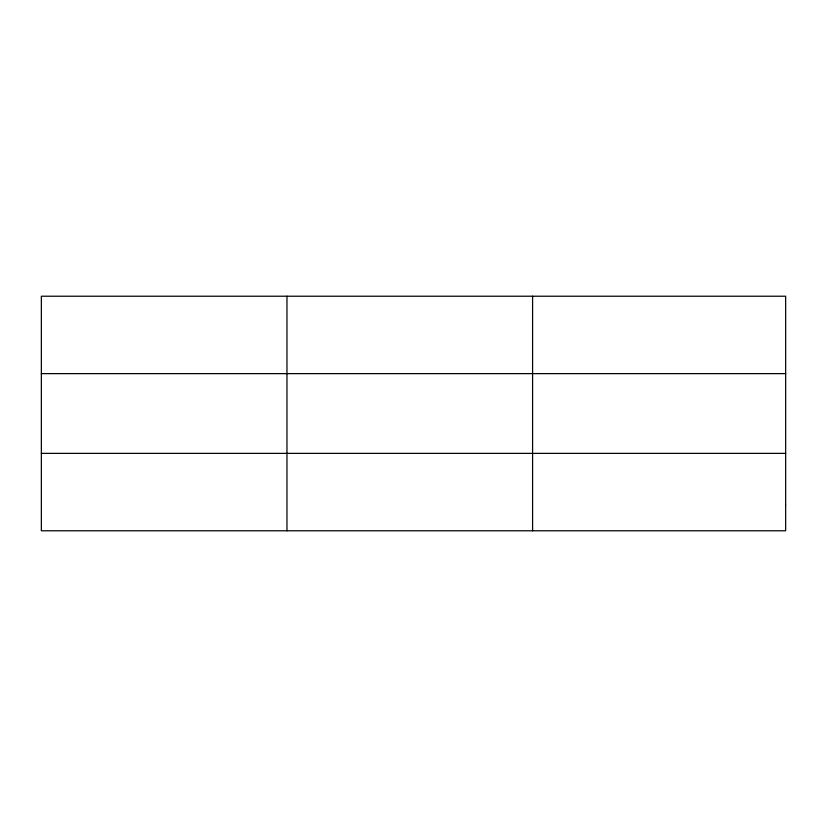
<?xml version="1.0" encoding="UTF-8"?>
<svg xmlns="http://www.w3.org/2000/svg" width="827" height="827" viewBox="0 0 827 827"><rect width="100%" height="100%" fill="white"/><g stroke="black" fill="none" stroke-linecap="round" stroke-linejoin="round"><path stroke-width="1.24" d="M286.969 530.779L286.969 296.221M532.588 530.779L532.588 296.221M41.35 373.628L785.65 373.628M41.35 453.372L785.65 453.372M785.65 504.977L785.65 530.779L41.35 530.779L41.35 296.221L785.65 296.221L785.65 504.977"/></g></svg>
